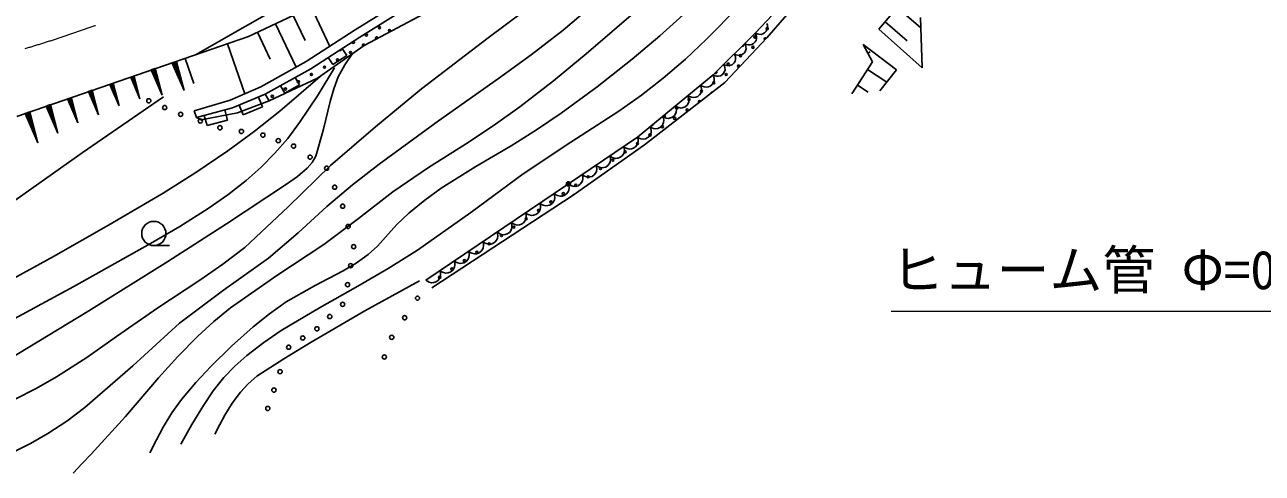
# Model space of a CAD drawing. Units: millimetres, scale not verified. Extents: x 40000 to 680000, y 20000 to 380000.
# Drawn here: x 178137 to 236696, y 256265 to 277512 of the extents above; entities that cross this region are included whole.
import ezdxf
from ezdxf.enums import TextEntityAlignment as Align

# ---------------------------------------------------------------- set-up
doc = ezdxf.new("R2010")
doc.units = ezdxf.units.MM
doc.header["$LTSCALE"] = 1000
doc.linetypes.add('CHAIN', pattern=[18.5, 12, -1.5, 3.5, -1.5])
for name, color, linetype, lineweight in [('M-BGD', 7, 'Continuous', 25), ('M-BMK', 2, 'CHAIN', 13), ('M-BMK-HTXT', 7, 'Continuous', 13)]:
    doc.layers.add(name, color=color, linetype=linetype, lineweight=lineweight)
doc.styles.add('ＭＳ ゴシック', font='')
doc.styles.get('ＭＳ ゴシック').set_extended_font_data('MS Gothic')

msp = doc.modelspace()

# ---------------------------------------------------------------- linework, layer by layer
at = {"layer": 'M-BGD'}
for p, q in [((212707, 277113), (215740, 280346)), ((213246, 276898), (216199, 280298)), ((186215, 276081), (192508, 279685)), ((193776, 277262), (197498, 279592)), ((188730, 276951), (192948, 278954)), ((197721, 279260), (193990, 276924)), ((203253, 279274), (200063, 276896)), ((191683, 278353), (192570, 276484)), ((194202, 276527), (198096, 278598)), ((205093, 278511), (203618, 277257)), ((207278, 278345), (204701, 276135)), ((211906, 278366), (210405, 276829)), ((218558, 277309), (219712, 278658)), ((219424, 278320), (220542, 277364)), ((190839, 277953), (191403, 276765)), ((209454, 278129), (208190, 276980)), ((218847, 277646), (219888, 276756)), ((220605, 275469), (220525, 277859)), ((189152, 277152), (189755, 275882)), ((189996, 277552), (190973, 275494)), ((191461, 275768), (193776, 277262)), ((203618, 277257), (202108, 276093)), ((210715, 275137), (212707, 277113)), ((212744, 277036), (212707, 277113)), ((212707, 277113), (212788, 277075)), ((212763, 276959), (212744, 277036)), ((212788, 277075), (212871, 277058)), ((212871, 277058), (212979, 277055)), ((212979, 277055), (213067, 277084)), ((213067, 277084), (213147, 277128)), ((213147, 277128), (213225, 277212)), ((213225, 277212), (213264, 277294)), ((213278, 277492), (213254, 277572)), ((213264, 277294), (213288, 277384)), ((213288, 277384), (213278, 277492)), ((220605, 275469), (218558, 277309)), ((177770, 273160), (188730, 276951)), ((187730, 276605), (188548, 274240)), ((191668, 275426), (193990, 276924)), ((191983, 274975), (194202, 276527)), ((200063, 276896), (196910, 274470)), ((208190, 276980), (206886, 275876)), ((210405, 276829), (209399, 275884)), ((211264, 274768), (213246, 276898)), ((212246, 276542), (212209, 276619)), ((212209, 276619), (212284, 276580)), ((212265, 276465), (212246, 276542)), ((212271, 276362), (212265, 276465)), ((212284, 276580), (212362, 276561)), ((212362, 276561), (212465, 276555)), ((212465, 276555), (212550, 276579)), ((212550, 276579), (212627, 276619)), ((212627, 276619), (212704, 276695)), ((212704, 276695), (212744, 276772)), ((212744, 276772), (212769, 276856)), ((212769, 276856), (212763, 276959)), ((218251, 275754), (217816, 276578)), ((217816, 276578), (219394, 275375)), ((185728, 275913), (186140, 274723)), ((192493, 275958), (192710, 275622)), ((192710, 275622), (193382, 276056)), ((193382, 276056), (193165, 276392)), ((193654, 276144), (193289, 275614)), ((202108, 276093), (200552, 274970)), ((204701, 276135), (203153, 274855)), ((206886, 275876), (205226, 274576)), ((209399, 275884), (208344, 274976)), ((211748, 276048), (211711, 276125)), ((211711, 276125), (211786, 276086)), ((211767, 275971), (211748, 276048)), ((211748, 275784), (211773, 275868)), ((211773, 275868), (211767, 275971)), ((211786, 276086), (211864, 276067)), ((211864, 276067), (211967, 276061)), ((211967, 276061), (212052, 276085)), ((212052, 276085), (212129, 276125)), ((212129, 276125), (212206, 276201)), ((212206, 276201), (212246, 276278)), ((212246, 276278), (212271, 276362)), ((218034, 276166), (218148, 276227)), ((184312, 275442), (184122, 275376)), ((184122, 275376), (184642, 274180)), ((184234, 275122), (184151, 275362)), ((184175, 275370), (184355, 274851)), ((184479, 274571), (184200, 275379)), ((184224, 275387), (184601, 274300)), ((184528, 274588), (184249, 275396)), ((184267, 275402), (184447, 274883)), ((184378, 275172), (184295, 275412)), ((184642, 274180), (184312, 275442)), ((185322, 275758), (185117, 275687)), ((185117, 275687), (185678, 274400)), ((185238, 275414), (185149, 275672)), ((185175, 275681), (185368, 275122)), ((185502, 274821), (185201, 275691)), ((185228, 275700), (185633, 274529)), ((185555, 274839), (185254, 275709)), ((185274, 275716), (185468, 275157)), ((185393, 275468), (185304, 275726)), ((185678, 274400), (185322, 275758)), ((189316, 274564), (191461, 275768)), ((191668, 275426), (189512, 274215)), ((192790, 275472), (191988, 274151)), ((193289, 275614), (192975, 275051)), ((211210, 275213), (211250, 275290)), ((211250, 275554), (211213, 275631)), ((211213, 275631), (211288, 275592)), ((211269, 275477), (211250, 275554)), ((211250, 275290), (211275, 275374)), ((211275, 275374), (211269, 275477)), ((211288, 275592), (211366, 275573)), ((211366, 275573), (211469, 275567)), ((211469, 275567), (211554, 275591)), ((211554, 275591), (211631, 275631)), ((211631, 275631), (211708, 275707)), ((211708, 275707), (211748, 275784)), ((217270, 274244), (218251, 275754)), ((218014, 275388), (218932, 274791)), ((218602, 274375), (219394, 275375)), ((182319, 274730), (182158, 274674)), ((182158, 274674), (182598, 273663)), ((182252, 274460), (182182, 274662)), ((182203, 274670), (182355, 274230)), ((182460, 273993), (182224, 274677)), ((182245, 274684), (182563, 273764)), ((182502, 274008), (182266, 274691)), ((182281, 274697), (182433, 274257)), ((182375, 274502), (182304, 274705)), ((182598, 273663), (182319, 274730)), ((183311, 275076), (183150, 275020)), ((183150, 275020), (183590, 274008)), ((183244, 274805), (183174, 275008)), ((183195, 275015), (183347, 274576)), ((183452, 274339), (183216, 275022)), ((183237, 275029), (183555, 274109)), ((183494, 274353), (183258, 275037)), ((183273, 275042), (183425, 274603)), ((183367, 274847), (183296, 275050)), ((183590, 274008), (183311, 275076)), ((189697, 273901), (191983, 274975)), ((190437, 274276), (191134, 274667)), ((191134, 274667), (190938, 275016)), ((191219, 274280), (192226, 275149)), ((192975, 275051), (192756, 274478)), ((200552, 274970), (197714, 272959)), ((203153, 274855), (201568, 273622)), ((207135, 272190), (210715, 275137)), ((208344, 274976), (207321, 274172)), ((207469, 271817), (211264, 274768)), ((210151, 274557), (210118, 274646)), ((210118, 274646), (210197, 274595)), ((210577, 274603), (210669, 274679)), ((210669, 274679), (210721, 274759)), ((210747, 275049), (210715, 275137)), ((210715, 275137), (210790, 275098)), ((210721, 274759), (210757, 274849)), ((210761, 274962), (210747, 275049)), ((210757, 274849), (210761, 274962)), ((210790, 275098), (210868, 275079)), ((210868, 275079), (210971, 275073)), ((210971, 275073), (211056, 275097)), ((211056, 275097), (211133, 275136)), ((211133, 275136), (211210, 275213)), ((217538, 274655), (218048, 274324)), ((184709, 274100), (180852, 271444)), ((181325, 274413), (181149, 274352)), ((181149, 274352), (181630, 273248)), ((181253, 274118), (181176, 274339)), ((181199, 274347), (181365, 273868)), ((181479, 273609), (181222, 274355)), ((181244, 274363), (181591, 273359)), ((181525, 273625), (181267, 274370)), ((181284, 274376), (181450, 273897)), ((181386, 274164), (181309, 274385)), ((181630, 273248), (181325, 274413)), ((189316, 274564), (187850, 273935)), ((187967, 273573), (189512, 274215)), ((189393, 273624), (189201, 274086)), ((189512, 274215), (189697, 273901)), ((190204, 273423), (191219, 274280)), ((190241, 274624), (190437, 274276)), ((191988, 274151), (191142, 272873)), ((192756, 274478), (192589, 273871)), ((196910, 274470), (194741, 272682)), ((205226, 274576), (203524, 273320)), ((207321, 274172), (206255, 273411)), ((209554, 274066), (209521, 274154)), ((209521, 274154), (209600, 274104)), ((209568, 273980), (209554, 274066)), ((209600, 274104), (209684, 274076)), ((209684, 274076), (209796, 274058)), ((209796, 274058), (209891, 274076)), ((209891, 274076), (209980, 274111)), ((209980, 274111), (210072, 274188)), ((210072, 274188), (210124, 274268)), ((210124, 274268), (210160, 274357)), ((210164, 274471), (210151, 274557)), ((210160, 274357), (210164, 274471)), ((210197, 274595), (210281, 274567)), ((210281, 274567), (210393, 274549)), ((210393, 274549), (210488, 274567)), ((210488, 274567), (210577, 274603)), ((179355, 273730), (179150, 273659)), ((179150, 273659), (179710, 272372)), ((179270, 273386), (179181, 273644)), ((179207, 273653), (179401, 273094)), ((179535, 272792), (179234, 273662)), ((179260, 273672), (179665, 272501)), ((179588, 272811), (179287, 273681)), ((179307, 273688), (179500, 273129)), ((179426, 273440), (179336, 273698)), ((179710, 272372), (179355, 273730)), ((180346, 274030), (180170, 273969)), ((180170, 273969), (180651, 272865)), ((180274, 273735), (180197, 273956)), ((180220, 273964), (180386, 273485)), ((180500, 273226), (180243, 273972)), ((180265, 273979), (180612, 272976)), ((180546, 273242), (180288, 273987)), ((180305, 273993), (180471, 273514)), ((180407, 273781), (180330, 274002)), ((180651, 272865), (180346, 274030)), ((187850, 273935), (186147, 273440)), ((186268, 273115), (187967, 273573)), ((187731, 272992), (187600, 273474)), ((189697, 273901), (188209, 273331)), ((188277, 273702), (188469, 273241)), ((188469, 273241), (189393, 273624)), ((192589, 273871), (192276, 272558)), ((201568, 273622), (200299, 272719)), ((208957, 273575), (208925, 273663)), ((208925, 273663), (209004, 273613)), ((208971, 273489), (208957, 273575)), ((208967, 273375), (208971, 273489)), ((209004, 273613), (209087, 273584)), ((209087, 273584), (209199, 273567)), ((209199, 273567), (209295, 273585)), ((209295, 273585), (209383, 273620)), ((209383, 273620), (209476, 273696)), ((209476, 273696), (209527, 273776)), ((209527, 273776), (209563, 273866)), ((209563, 273866), (209568, 273980)), ((178372, 273381), (178152, 273305)), ((178152, 273305), (178753, 271925)), ((178281, 273012), (178186, 273289)), ((178214, 273299), (178421, 272700)), ((178565, 272376), (178243, 273308)), ((178271, 273318), (178705, 272064)), ((178622, 272396), (178299, 273328)), ((178321, 273335), (178528, 272736)), ((178448, 273070), (178352, 273346)), ((178753, 271925), (178372, 273381)), ((186147, 273440), (186268, 273115)), ((186268, 273115), (186484, 273007)), ((188209, 273331), (186484, 273007)), ((186635, 273214), (186765, 272731)), ((186765, 272731), (187731, 272992)), ((188987, 272452), (190204, 273423)), ((197714, 272959), (194913, 270900)), ((203524, 273320), (202358, 272527)), ((206255, 273411), (203976, 271953)), ((208361, 273084), (208328, 273172)), ((208328, 273172), (208407, 273122)), ((208374, 272997), (208361, 273084)), ((208370, 272884), (208374, 272997)), ((208407, 273122), (208491, 273093)), ((208491, 273093), (208603, 273075)), ((208603, 273075), (208698, 273094)), ((208698, 273094), (208786, 273129)), ((208786, 273129), (208879, 273205)), ((208879, 273205), (208931, 273285)), ((208931, 273285), (208967, 273375)), ((187740, 271535), (188987, 272452)), ((191142, 272873), (190582, 272127)), ((192276, 272558), (191910, 271285)), ((194741, 272682), (192605, 270844)), ((200299, 272719), (198986, 271859)), ((202358, 272527), (201150, 271779)), ((207685, 272223), (207737, 272303)), ((207764, 272593), (207731, 272681)), ((207731, 272681), (207810, 272631)), ((207737, 272303), (207773, 272393)), ((207777, 272506), (207764, 272593)), ((207773, 272393), (207777, 272506)), ((207810, 272631), (207894, 272602)), ((207894, 272602), (208006, 272584)), ((208006, 272584), (208101, 272602)), ((208101, 272602), (208190, 272638)), ((208190, 272638), (208282, 272714)), ((208282, 272714), (208334, 272794)), ((208334, 272794), (208370, 272884)), ((190582, 272127), (189977, 271423)), ((198986, 271859), (197249, 270749)), ((201150, 271779), (199475, 270793)), ((203976, 271953), (201728, 270443)), ((203863, 269973), (207135, 272190)), ((204089, 269432), (207469, 271817)), ((206505, 271653), (206480, 271746)), ((206480, 271746), (206556, 271688)), ((206943, 271659), (207044, 271727)), ((207044, 271727), (207104, 271804)), ((207104, 271804), (207150, 271892)), ((207159, 272097), (207135, 272190)), ((207135, 272190), (207213, 272139)), ((207150, 271892), (207165, 272007)), ((207165, 272007), (207159, 272097)), ((207213, 272139), (207297, 272111)), ((207297, 272111), (207409, 272093)), ((207409, 272093), (207504, 272111)), ((207504, 272111), (207593, 272147)), ((207593, 272147), (207685, 272223)), ((180852, 271444), (177015, 268728)), ((186228, 270507), (187740, 271535)), ((189977, 271423), (189318, 270757)), ((191910, 271285), (191731, 270987)), ((205851, 271210), (205826, 271303)), ((205826, 271303), (205901, 271244)), ((205856, 271121), (205851, 271210)), ((205901, 271244), (205984, 271207)), ((205984, 271207), (206096, 271178)), ((206096, 271178), (206195, 271188)), ((206195, 271188), (206288, 271215)), ((206288, 271215), (206390, 271284)), ((206390, 271284), (206450, 271361)), ((206450, 271361), (206496, 271449)), ((206496, 271449), (206511, 271564)), ((206511, 271564), (206505, 271653)), ((206556, 271688), (206638, 271650)), ((206638, 271650), (206751, 271622)), ((206751, 271622), (206849, 271631)), ((206849, 271631), (206943, 271659)), ((189318, 270757), (188616, 270134)), ((192605, 270844), (190596, 268880)), ((191494, 270710), (191042, 270323)), ((191731, 270987), (191494, 270710)), ((194913, 270900), (193649, 269924)), ((197249, 270749), (195548, 269592)), ((199475, 270793), (197841, 269762)), ((205141, 270474), (205187, 270562)), ((205196, 270767), (205171, 270860)), ((205171, 270860), (205247, 270801)), ((205187, 270562), (205202, 270677)), ((205202, 270677), (205196, 270767)), ((205247, 270801), (205329, 270764)), ((205329, 270764), (205442, 270735)), ((205442, 270735), (205541, 270745)), ((205541, 270745), (205634, 270772)), ((205634, 270772), (205736, 270841)), ((205736, 270841), (205796, 270917)), ((205796, 270917), (205841, 271006)), ((205841, 271006), (205856, 271121)), ((184689, 269533), (186228, 270507)), ((190528, 269963), (187678, 268074)), ((188616, 270134), (187740, 269447)), ((191042, 270323), (190528, 269963)), ((203863, 269973), (197112, 265419)), ((201728, 270443), (199246, 268616)), ((203888, 269877), (203863, 269973)), ((203863, 269973), (203938, 269914)), ((204427, 269954), (204487, 270031)), ((204487, 270031), (204533, 270119)), ((204542, 270323), (204517, 270416)), ((204517, 270416), (204593, 270358)), ((204533, 270119), (204548, 270234)), ((204548, 270234), (204542, 270323)), ((204593, 270358), (204675, 270321)), ((204675, 270321), (204788, 270292)), ((204788, 270292), (204886, 270301)), ((204886, 270301), (204980, 270329)), ((204980, 270329), (205081, 270398)), ((205081, 270398), (205141, 270474)), ((182108, 268010), (184689, 269533)), ((187740, 269447), (186821, 268803)), ((193649, 269924), (192425, 268903)), ((195548, 269592), (193936, 268327)), ((197841, 269762), (197064, 269201)), ((204089, 269432), (197407, 265053)), ((203213, 269422), (203188, 269518)), ((203188, 269518), (203265, 269457)), ((203219, 269330), (203213, 269422)), ((203265, 269457), (203350, 269419)), ((203350, 269419), (203466, 269389)), ((203466, 269389), (203568, 269398)), ((203568, 269398), (203664, 269427)), ((203664, 269427), (203769, 269497)), ((203769, 269497), (203831, 269576)), ((203831, 269576), (203878, 269667)), ((203878, 269667), (203894, 269785)), ((203894, 269785), (203888, 269877)), ((203938, 269914), (204021, 269877)), ((204021, 269877), (204133, 269849)), ((204133, 269849), (204232, 269858)), ((204232, 269858), (204325, 269886)), ((204325, 269886), (204427, 269954)), ((186821, 268803), (185479, 267957)), ((190596, 268880), (188551, 266965)), ((192425, 268903), (191072, 267657)), ((197064, 269201), (196320, 268589)), ((202538, 268966), (202513, 269062)), ((202513, 269062), (202590, 269002)), ((202528, 268756), (202544, 268874)), ((202544, 268874), (202538, 268966)), ((202590, 269002), (202675, 268963)), ((202675, 268963), (202791, 268933)), ((202791, 268933), (202893, 268943)), ((202893, 268943), (202989, 268971)), ((202989, 268971), (203094, 269042)), ((203094, 269042), (203156, 269121)), ((203156, 269121), (203203, 269211)), ((203203, 269211), (203219, 269330)), ((193936, 268327), (192284, 267107)), ((196320, 268589), (195744, 268042)), ((199246, 268616), (196725, 266834)), ((201743, 268131), (201806, 268210)), ((201806, 268210), (201853, 268300)), ((201863, 268511), (201837, 268607)), ((201837, 268607), (201915, 268546)), ((201853, 268300), (201868, 268419)), ((201868, 268419), (201863, 268511)), ((201915, 268546), (202000, 268508)), ((202000, 268508), (202116, 268478)), ((202116, 268478), (202218, 268488)), ((202218, 268488), (202314, 268516)), ((202314, 268516), (202419, 268586)), ((202419, 268586), (202481, 268665)), ((202481, 268665), (202528, 268756)), ((179497, 266539), (182108, 268010)), ((185479, 267957), (184087, 267151)), ((187678, 268074), (184900, 266302)), ((191072, 267657), (189674, 266452)), ((195744, 268042), (195209, 267450)), ((200513, 267600), (200487, 267696)), ((200487, 267696), (200565, 267636)), ((200565, 267636), (200650, 267597)), ((200964, 267605), (201068, 267676)), ((201068, 267676), (201131, 267754)), ((201131, 267754), (201178, 267845)), ((201188, 268056), (201162, 268152)), ((201162, 268152), (201240, 268091)), ((201178, 267845), (201193, 267964)), ((201193, 267964), (201188, 268056)), ((201240, 268091), (201325, 268053)), ((201325, 268053), (201441, 268023)), ((201441, 268023), (201542, 268032)), ((201542, 268032), (201639, 268060)), ((201639, 268060), (201743, 268131)), ((184087, 267151), (180458, 265119)), ((184244, 267049), (184990, 267049)), ((192284, 267107), (190069, 265630)), ((195209, 267450), (194823, 267022)), ((199838, 267145), (199812, 267241)), ((199812, 267241), (199890, 267180)), ((199827, 266934), (199843, 267053)), ((199843, 267053), (199838, 267145)), ((199890, 267180), (199975, 267142)), ((199975, 267142), (200091, 267112)), ((200091, 267112), (200192, 267122)), ((200192, 267122), (200289, 267150)), ((200289, 267150), (200393, 267220)), ((200393, 267220), (200456, 267299)), ((200456, 267299), (200502, 267390)), ((200502, 267390), (200518, 267508)), ((200518, 267508), (200513, 267600)), ((200650, 267597), (200766, 267567)), ((200766, 267567), (200867, 267577)), ((200867, 267577), (200964, 267605)), ((177430, 265398), (179497, 266539)), ((188551, 266965), (187506, 266167)), ((189674, 266452), (187549, 264939)), ((194389, 266633), (193820, 266222)), ((194823, 267022), (194389, 266633)), ((196725, 266834), (195329, 265961)), ((199105, 266388), (199152, 266479)), ((199162, 266690), (199137, 266785)), ((199137, 266785), (199215, 266725)), ((199152, 266479), (199168, 266598)), ((199168, 266598), (199162, 266690)), ((199215, 266725), (199300, 266686)), ((199300, 266686), (199416, 266657)), ((199416, 266657), (199517, 266666)), ((199517, 266666), (199614, 266694)), ((199614, 266694), (199718, 266765)), ((199718, 266765), (199780, 266844)), ((199780, 266844), (199827, 266934)), ((184900, 266302), (181163, 263965)), ((187506, 266167), (186415, 265409)), ((193820, 266222), (193203, 265852)), ((195329, 265961), (193894, 265134)), ((197812, 265779), (197787, 265875)), ((197787, 265875), (197865, 265814)), ((198368, 265854), (198430, 265933)), ((198430, 265933), (198477, 266024)), ((198487, 266234), (198462, 266330)), ((198462, 266330), (198540, 266270)), ((198477, 266024), (198493, 266142)), ((198493, 266142), (198487, 266234)), ((198540, 266270), (198625, 266231)), ((198625, 266231), (198740, 266201)), ((198740, 266201), (198842, 266211)), ((198842, 266211), (198938, 266239)), ((198938, 266239), (199043, 266310)), ((199043, 266310), (199105, 266388)), ((186415, 265409), (184431, 264097)), ((190069, 265630), (187881, 264099)), ((193203, 265852), (191846, 265146)), ((196815, 265384), (194236, 263955)), ((197112, 265419), (197189, 265359)), ((197189, 265359), (197274, 265320)), ((197274, 265320), (197390, 265290)), ((197390, 265290), (197492, 265300)), ((197492, 265300), (197588, 265328)), ((197588, 265328), (197693, 265399)), ((197693, 265399), (197755, 265478)), ((197755, 265478), (197802, 265568)), ((197802, 265568), (197818, 265687)), ((197818, 265687), (197812, 265779)), ((197865, 265814), (197949, 265776)), ((197949, 265776), (198065, 265746)), ((198065, 265746), (198167, 265755)), ((198167, 265755), (198263, 265784)), ((198263, 265784), (198368, 265854)), ((180458, 265119), (176857, 263171)), ((187549, 264939), (185455, 263373)), ((191846, 265146), (190513, 264385)), ((193894, 265134), (192079, 264109)), ((190513, 264385), (189713, 263820)), ((192079, 264109), (190278, 263022)), ((181163, 263965), (177315, 261630)), ((184431, 264097), (182480, 262736)), ((187881, 264099), (187083, 263455)), ((189713, 263820), (188941, 263201)), ((194236, 263955), (191689, 262475)), ((185455, 263373), (183245, 261355)), ((187083, 263455), (186326, 262767)), ((188941, 263201), (187921, 262283)), ((190278, 263022), (189444, 262458)), ((182480, 262736), (181076, 261756)), ((186326, 262767), (185380, 261797)), ((189444, 262458), (188648, 261847)), ((191689, 262475), (190393, 261693)), ((185380, 261797), (184474, 260782)), ((187921, 262283), (186939, 261318)), ((188648, 261847), (188083, 261343)), ((181076, 261756), (179645, 260830)), ((183245, 261355), (180984, 259373)), ((186939, 261318), (186229, 260564)), ((188083, 261343), (187563, 260798)), ((190393, 261693), (189125, 260857)), ((179645, 260830), (178680, 260275)), ((184474, 260782), (182902, 258961)), ((187563, 260798), (187056, 260164)), ((189125, 260857), (188710, 260504)), ((178680, 260275), (177678, 259769)), ((186229, 260564), (185562, 259765)), ((187056, 260164), (186589, 259482)), ((188339, 260110), (187950, 259586)), ((188710, 260504), (188339, 260110)), ((185562, 259765), (185101, 259127)), ((186589, 259482), (186039, 258571)), ((187950, 259586), (187601, 259011)), ((180984, 259373), (180129, 258740)), ((182902, 258961), (181283, 257177)), ((185101, 259127), (184686, 258449)), ((187601, 259011), (187364, 258574)), ((180129, 258740), (179233, 258151)), ((184686, 258449), (184369, 257851)), ((186039, 258571), (185516, 257637)), ((187364, 258574), (187130, 258121)), ((178410, 257678), (177551, 257255)), ((179233, 258151), (178410, 257678)), ((184369, 257851), (184063, 257233)), ((181283, 257177), (180861, 256724)), ((180861, 256724), (180432, 256265))]:
    msp.add_line(p, q, dxfattribs=at)
for centre, radius in [((194303, 277024), 49.8), ((194920, 277370), 49.8), ((195401, 277235), 49.8), ((213274, 277328), 49.8), ((212595, 276441), 49.8), ((212689, 276932), 49.8), ((192935, 275850), 49.8), ((193551, 276197), 49.8), ((212009, 276044), 49.8), ((192318, 275504), 49.8), ((211424, 275648), 49.8), ((211915, 275553), 49.8), ((191085, 274812), 49.8), ((191702, 275158), 49.8), ((210744, 274760), 49.8), ((211329, 275157), 49.8), ((189852, 274119), 49.8), ((190469, 274466), 49.8), ((210159, 274363), 49.8), ((184006, 273909), 99.5), ((184760, 273590), 99.5), ((208988, 273570), 49.8), ((209479, 273476), 49.8), ((209573, 273967), 49.8), ((185515, 273270), 99.5), ((186444, 272951), 99.5), ((208893, 273079), 49.8), ((187373, 272632), 99.5), ((188390, 272457), 99.5), ((189406, 272283), 99.5), ((207722, 272286), 49.8), ((208308, 272683), 49.8), ((190132, 272022), 99.5), ((190857, 271761), 99.5), ((207137, 271889), 49.8), ((191641, 271238), 99.5), ((205966, 271096), 49.8), ((206552, 271493), 49.8), ((192425, 270715), 99.5), ((205381, 270700), 49.8), ((203863, 269973), 100), ((203863, 269973), 87.5), ((203863, 269973), 75), ((203863, 269973), 62.5), ((203863, 269973), 50), ((203863, 269973), 37.5), ((203863, 269973), 25), ((203863, 269973), 12.5), ((204795, 270303), 49.8), ((192803, 269815), 99.5), ((203625, 269510), 49.8), ((204210, 269906), 49.8), ((193180, 268915), 99.5), ((203039, 269113), 49.8), ((201868, 268320), 49.8), ((202454, 268717), 49.8), ((184244, 267623), 574), ((193441, 267957), 99.5), ((201283, 267923), 49.8), ((193703, 266999), 99.5), ((200112, 267130), 49.8), ((200698, 267527), 49.8), ((199527, 266734), 49.8), ((193558, 266099), 99.5), ((198356, 265940), 49.8), ((198941, 266337), 49.8), ((193412, 265199), 99.5), ((197770, 265544), 49.8), ((193180, 264270), 99.5), ((196722, 264560), 99.5), ((192570, 263689), 99.5), ((196113, 263631), 99.5), ((191961, 263109), 99.5), ((191293, 262673), 99.5), ((195503, 262702), 99.5), ((190625, 262237), 99.5), ((195154, 261773), 99.5), ((190219, 261076), 99.5), ((189928, 260205), 99.5), ((189638, 259334), 99.5)]:
    msp.add_circle(centre, radius, dxfattribs=at)
for centre, start, end in [((193687, 276678), 154.95328, 90.69998), ((194168, 276543), 350.8767, 255.81589), ((194784, 276889), 319.91667, 276.10193), ((212104, 276535), 241.90967, 27.62543), ((213180, 276837), 39.39627, 234.75626), ((192453, 275986), 276.17758, 329.47568), ((193070, 276332), 214.17023, 31.48303), ((210838, 275251), 217.77023, 51.76486), ((210650, 274269), 57.08057, 198.65561), ((210064, 273872), 0.92925, 254.80692), ((208402, 273174), 150.95102, 107.96439), ((207817, 272777), 242.57741, 16.33801), ((204116, 269415), 70.93649, 178.12305), ((204701, 269812), 93.74973, 156.65204), ((203530, 269019), 85.65179, 160.82999)]:
    msp.add_arc(centre, 49.8, start, end, dxfattribs=at)
at = {"layer": 'M-BMK'}
msp.add_arc((162386, 329782), 55675, 253.52164, 304.70227, dxfattribs=at)
at = {"layer": 'M-BMK-HTXT'}
msp.add_line((244985, 263933), (219131, 263933), dxfattribs=at)

# ---------------------------------------------------------------- texts
at = {"layer": 'M-BMK-HTXT', "style": 'ＭＳ ゴシック'}
msp.add_text('ヒューム管 Φ=0.25', height=1833, dxfattribs=at).set_placement((219130, 264433), align=Align.BOTTOM_LEFT)

doc.saveas('drawing.dxf')
